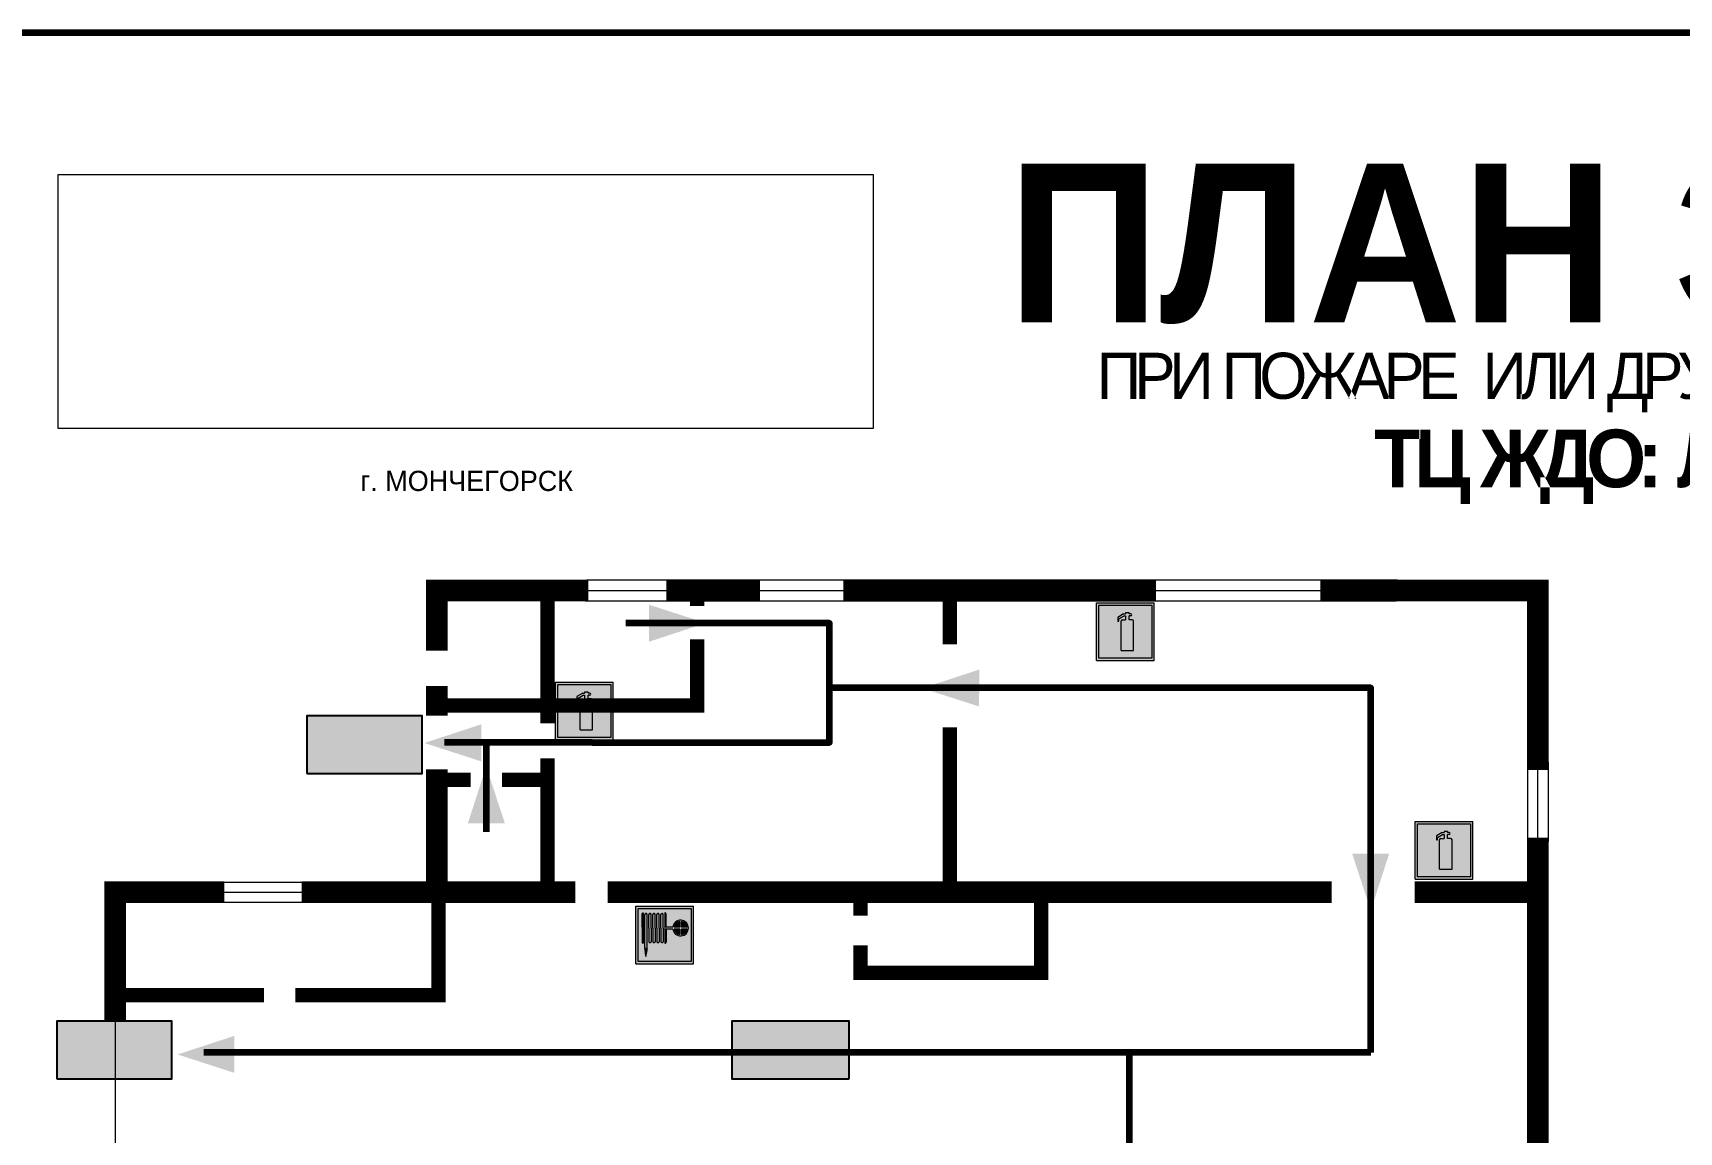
# Model space of a CAD drawing. Header units: millimetres. Extents: x 13114 to 67229, y 22859 to 38520.
# Drawn here: x 33410.3 to 33638.7, y 26100.3 to 26252.9 of the extents above; entities that cross this region are included whole.
import ezdxf

# ---------------------------------------------------------------- set-up
doc = ezdxf.new("R2010")
doc.units = ezdxf.units.MM
doc.layers.add('План_Штампы', color=7, linetype='Continuous')
doc.styles.add('обычный', font='arial.ttf')
picture_1 = doc.add_image_def('image1.jpg', size_in_pixel=(337, 105))

# ---------------------------------------------------------------- blocks, each defined once
blk = doc.blocks.new('A$C7B4425F7')
at = {"true_color": 0xffffff}
blk.add_hatch(color=7, dxfattribs=at).paths.add_polyline_path([(0, 0), (-16, 0), (-16, -8), (0, -8)])
h = blk.add_hatch(color=126)
h.paths.add_polyline_path([(-0.2, -0.2), (-15.8, -0.2), (-15.8, -7.8), (-0.2, -7.8)])
h.paths.add_polyline_path([(-11.76, -2.03), (-11.76, -3.66), (-11.17, -3.66, -0.568275), (-11.17, -6.18), (-12.58, -6.18), (-12.58, -2.03)], flags=16)
h.paths.add_polyline_path([(-13.33, -4.12, -0.495768), (-13.59, -6.18), (-15.03, -6.18), (-15.03, -2.03), (-13.59, -2.03, -0.487973)], flags=16)
h.paths.add_polyline_path([(-10.25, -2.03), (-9.48, -2.03), (-9.48, -6.18), (-10.25, -6.18)], flags=16)
h.paths.add_polyline_path([(-13.84, -3.69), (-14.24, -3.69), (-14.24, -3.03), (-13.9, -3.03, -0.692621)], flags=0)
h.paths.add_polyline_path([(-9.15, -2.03), (-8.4, -2.03), (-8.04, -3.07), (-7.68, -2.03), (-6.93, -2.03), (-7.64, -4.1), (-6.93, -6.18), (-7.68, -6.18), (-8.04, -5.14), (-8.4, -6.18), (-9.15, -6.18), (-8.44, -4.1)], flags=16)
h.paths.add_polyline_path([(-11.76, -4.46), (-11.42, -4.46, -0.692621), (-11.36, -5.12), (-11.76, -5.12)], flags=0)
h.paths.add_polyline_path([(-13.9, -5.2), (-14.24, -5.2), (-14.24, -4.55), (-13.84, -4.55, -0.708038)], flags=0)
edge = h.paths.add_edge_path(flags=16)
edge.add_ellipse((-5.51, -4.08), major_axis=(0, 2.05), ratio=0.586184, start_angle=0, end_angle=360)
edge = h.paths.add_edge_path(flags=0)
edge.add_ellipse((-5.51, -4.08), major_axis=(0, 1.14), ratio=0.454828, start_angle=0, end_angle=360)
h.paths.add_polyline_path([(-4.13, -4.96, 0.377264), (-3.48, -4.52, 0.0555), (-3.16, -2.03), (-1.66, -2.03), (-1.66, -4.96), (-0.96, -4.96), (-0.96, -7.01), (-1.75, -7.01), (-1.75, -6.18), (-3.3, -6.18), (-3.3, -7.02), (-4.13, -7.02)], flags=16)
h.paths.add_polyline_path([(-2.73, -2.91), (-2.28, -2.91), (-2.28, -4.96), (-3.05, -4.96, 0.079136)], flags=0)
at = {"color": 126}
blk.add_lwpolyline([(-16, -8), (0, -8), (0, 0), (-16, 0)], close=True, dxfattribs=at)
blk = doc.blocks.new('A$C37112FD5')
at = {"true_color": 0xf5f5ff}
h = blk.add_hatch(color=7, dxfattribs=at)
h.dxf.hatch_style = 1
h.paths.add_polyline_path([(12.8, -7.4), (0, -7.4), (0, -20.2), (12.8, -20.2)])
h.paths.add_polyline_path([(12.29, -7.91), (12.29, -19.69), (0.51, -19.69), (0.51, -7.91)], flags=16)
h.paths.add_polyline_path([(4.98, -9.04, -0.42597), (5.17, -9.22), (5.17, -12.25), (5.17, -15.29, -0.432244), (4.98, -15.47), (4.83, -15.47, -0.42597), (4.64, -15.29), (4.64, -12.25), (4.64, -9.22, -0.432244), (4.83, -9.04)], flags=0)
h.paths.add_polyline_path([(4.28, -9.22), (4.28, -12.25), (4.28, -15.29, -0.432244), (4.09, -15.47), (3.94, -15.47, -0.42597), (3.75, -15.29), (3.75, -12.25), (3.75, -9.22, -0.432244), (3.94, -9.04), (4.09, -9.04, -0.42597)], flags=0)
h.paths.add_polyline_path([(5.72, -9.04), (5.87, -9.04, -0.42597), (6.06, -9.22), (6.06, -12.25), (6.06, -15.29, -0.432244), (5.87, -15.47), (5.72, -15.47, -0.42597), (5.53, -15.29), (5.53, -12.25), (5.53, -9.22, -0.432244)], flags=0)
h.paths.add_polyline_path([(6.42, -8.9), (6.5, -8.9, -0.42597), (6.69, -9.08), (6.69, -12.03), (8.21, -12.03, -15.824349), (8.21, -12.47), (6.69, -12.47), (6.69, -15.42, -0.432244), (6.5, -15.6), (6.42, -15.6)], flags=0)
h.paths.add_polyline_path([(3.39, -9.22), (3.39, -12.25), (3.39, -15.29, -0.432244), (3.2, -15.47), (3.05, -15.47, -0.42597), (2.85, -15.29), (2.85, -12.25), (2.85, -9.22, -0.432244), (3.05, -9.04), (3.2, -9.04, -0.42597)], flags=0)
h.paths.add_polyline_path([(2.5, -9.22), (2.5, -16.71), (1.96, -16.71), (1.96, -9.22, -0.432244), (2.15, -9.04), (2.31, -9.04, -0.42597)], flags=0)
h.paths.add_polyline_path([(1.61, -8.9), (1.61, -15.6), (1.57, -15.6, -0.42597), (1.37, -15.42), (1.37, -12.03), (1.37, -9.09, -0.432244), (1.57, -8.9)], flags=0)
h.paths.add_polyline_path([(9.76, -10.81), (9.76, -12.03), (8.49, -12.03, -0.336371)], flags=0)
h.paths.add_polyline_path([(8.49, -12.47), (9.76, -12.47), (9.76, -13.7, -0.336371)], flags=0)
h.paths.add_polyline_path([(10.11, -10.81, -0.336371), (11.38, -12.03), (10.11, -12.03)], flags=0)
h.paths.add_polyline_path([(10.11, -12.47), (11.38, -12.47, -0.336371), (10.11, -13.7)], flags=0)
h.paths.add_polyline_path([(2.5, -16.84), (2.5, -17.05), (1.97, -17.05), (1.97, -16.84)], flags=0)
h.paths.add_polyline_path([(2.5, -17.24, -0.033778), (2.24, -18.6, -0.033778), (1.97, -17.24)], flags=0)
h = blk.add_hatch(color=242)
h.dxf.hatch_style = 1
h.paths.add_polyline_path([(12.29, -7.91), (0.51, -7.91), (0.51, -19.69), (12.29, -19.69)])
h.paths.add_polyline_path([(6.42, -15.6), (6.42, -8.9), (6.5, -8.9, -0.42597), (6.69, -9.08), (6.69, -12.03), (8.21, -12.03, -15.824349), (8.21, -12.47), (6.69, -12.47), (6.69, -15.42, -0.432244), (6.5, -15.6)], flags=16)
h.paths.add_polyline_path([(5.87, -15.47), (5.72, -15.47, -0.42597), (5.53, -15.29), (5.53, -12.25), (5.53, -9.22, -0.432244), (5.72, -9.04), (5.87, -9.04, -0.42597), (6.06, -9.22), (6.06, -12.25), (6.06, -15.29, -0.432244)], flags=16)
h.paths.add_polyline_path([(4.98, -15.47), (4.83, -15.47, -0.42597), (4.64, -15.29), (4.64, -12.25), (4.64, -9.22, -0.432244), (4.83, -9.04), (4.98, -9.04, -0.42597), (5.17, -9.22), (5.17, -12.25), (5.17, -15.29, -0.432244)], flags=16)
h.paths.add_polyline_path([(4.09, -15.47), (3.94, -15.47, -0.42597), (3.75, -15.29), (3.75, -12.25), (3.75, -9.22, -0.432244), (3.94, -9.04), (4.09, -9.04, -0.42597), (4.28, -9.22), (4.28, -12.25), (4.28, -15.29, -0.432244)], flags=16)
h.paths.add_polyline_path([(3.2, -15.47), (3.05, -15.47, -0.42597), (2.85, -15.29), (2.85, -12.25), (2.85, -9.22, -0.432244), (3.05, -9.04), (3.2, -9.04, -0.42597), (3.39, -9.22), (3.39, -12.25), (3.39, -15.29, -0.432244)], flags=16)
h.paths.add_polyline_path([(2.5, -17.05), (1.97, -17.05), (1.97, -16.84), (2.5, -16.84)], flags=16)
h.paths.add_polyline_path([(2.5, -17.24, -0.033778), (2.24, -18.6, -0.033778), (1.97, -17.24)], flags=16)
h.paths.add_polyline_path([(2.5, -16.71), (1.96, -16.71), (1.96, -9.22, -0.432244), (2.15, -9.04), (2.31, -9.04, -0.42597), (2.5, -9.22)], flags=16)
h.paths.add_polyline_path([(1.61, -15.6), (1.57, -15.6, -0.42597), (1.37, -15.42), (1.37, -12.03), (1.37, -9.09, -0.432244), (1.57, -8.9), (1.61, -8.9)], flags=16)
h.paths.add_polyline_path([(8.49, -12.47), (9.76, -12.47), (9.76, -13.7, -0.336371)], flags=0)
h.paths.add_polyline_path([(10.11, -13.7), (10.11, -12.47), (11.38, -12.47, -0.336371)], flags=0)
h.paths.add_polyline_path([(8.49, -12.03, -0.336371), (9.76, -10.81), (9.76, -12.03)], flags=0)
h.paths.add_polyline_path([(10.11, -12.03), (10.11, -10.81, -0.336371), (11.38, -12.03)], flags=0)
h = blk.add_hatch(color=7, dxfattribs=at)
h.dxf.hatch_style = 1
h.paths.add_polyline_path([(1.61, -8.9), (1.57, -8.9, 0.432244), (1.37, -9.09), (1.37, -12.03), (1.37, -15.42, 0.42597), (1.57, -15.6), (1.61, -15.6)])
h.paths.add_polyline_path([(2.5, -9.22, 0.42597), (2.31, -9.04), (2.15, -9.04, 0.432244), (1.96, -9.22), (1.96, -16.71), (2.5, -16.71)])
h.paths.add_polyline_path([(2.5, -16.84), (1.97, -16.84), (1.97, -17.05), (2.5, -17.05)])
h.paths.add_polyline_path([(2.5, -17.24), (1.97, -17.24, 0.033778), (2.24, -18.6, 0.033778)])
h.paths.add_polyline_path([(3.39, -12.25), (3.39, -9.22, 0.42597), (3.2, -9.04), (3.05, -9.04, 0.432244), (2.85, -9.22), (2.85, -12.25), (2.85, -15.29, 0.42597), (3.05, -15.47), (3.2, -15.47, 0.432244), (3.39, -15.29)])
h.paths.add_polyline_path([(4.28, -12.25), (4.28, -9.22, 0.42597), (4.09, -9.04), (3.94, -9.04, 0.432244), (3.75, -9.22), (3.75, -12.25), (3.75, -15.29, 0.42597), (3.94, -15.47), (4.09, -15.47, 0.432244), (4.28, -15.29)])
h.paths.add_polyline_path([(5.17, -12.25), (5.17, -9.22, 0.42597), (4.98, -9.04), (4.83, -9.04, 0.432244), (4.64, -9.22), (4.64, -12.25), (4.64, -15.29, 0.42597), (4.83, -15.47), (4.98, -15.47, 0.432244), (5.17, -15.29)])
h.paths.add_polyline_path([(6.06, -12.25), (6.06, -9.22, 0.42597), (5.87, -9.04), (5.72, -9.04, 0.432244), (5.53, -9.22), (5.53, -12.25), (5.53, -15.29, 0.42597), (5.72, -15.47), (5.87, -15.47, 0.432244), (6.06, -15.29)])
h.paths.add_polyline_path([(6.69, -12.47), (8.21, -12.47, 15.824349), (8.21, -12.03), (6.69, -12.03), (6.69, -9.08, 0.42597), (6.5, -8.9), (6.42, -8.9), (6.42, -15.6), (6.5, -15.6, 0.432244), (6.69, -15.42)])
h.paths.add_polyline_path([(8.49, -12.47), (9.76, -12.47), (9.76, -13.7, -0.336371)], flags=16)
h.paths.add_polyline_path([(8.49, -12.03, -0.336371), (9.76, -10.81), (9.76, -12.03)], flags=16)
h.paths.add_polyline_path([(10.11, -12.47), (11.38, -12.47, -0.336371), (10.11, -13.7)], flags=16)
h.paths.add_polyline_path([(10.11, -12.03), (10.11, -10.81, -0.336371), (11.38, -12.03)], flags=16)
h = blk.add_hatch(color=242)
h.dxf.hatch_style = 1
h.paths.add_polyline_path([(9.76, -10.81, 0.336371), (8.49, -12.03), (9.76, -12.03)])
h.paths.add_polyline_path([(10.11, -10.81), (10.11, -12.03), (11.38, -12.03, 0.336371)])
h.paths.add_polyline_path([(11.38, -12.47), (10.11, -12.47), (10.11, -13.7, 0.336371)])
h.paths.add_polyline_path([(9.76, -12.47), (8.49, -12.47, 0.336371), (9.76, -13.7)])
at = {"color": 242, "lineweight": 5}
for p, q in [((0, -20.2), (0, -7.4)), ((0, -7.4), (12.8, -7.4)), ((1.37, -12.03), (1.37, -9.08)), ((1.57, -8.9), (1.61, -8.9)), ((1.61, -8.9), (1.61, -15.6)), ((1.96, -16.71), (1.96, -9.22)), ((2.15, -9.04), (2.31, -9.04)), ((2.5, -16.71), (2.5, -9.22)), ((2.85, -12.25), (2.85, -9.22)), ((3.05, -9.04), (3.2, -9.04)), ((3.39, -12.25), (3.39, -9.22)), ((3.75, -12.25), (3.75, -9.22)), ((3.94, -9.04), (4.09, -9.04)), ((4.28, -12.25), (4.28, -9.22)), ((4.64, -12.25), (4.64, -9.22)), ((4.83, -9.04), (4.98, -9.04)), ((5.17, -12.25), (5.17, -9.22)), ((5.53, -12.25), (5.53, -9.22)), ((5.72, -9.04), (5.87, -9.04)), ((6.06, -12.25), (6.06, -9.22)), ((6.42, -8.9), (6.42, -15.6)), ((6.5, -8.9), (6.42, -8.9)), ((6.69, -12.03), (6.69, -9.08)), ((9.76, -10.81), (9.76, -12.03)), ((10.11, -10.81), (10.11, -12.03)), ((12.8, -20.2), (12.8, -7.4)), ((1.37, -12.03), (1.37, -15.42)), ((2.85, -12.25), (2.85, -15.29)), ((3.39, -12.25), (3.39, -15.29)), ((3.75, -12.25), (3.75, -15.29)), ((4.28, -12.25), (4.28, -15.29)), ((4.64, -12.25), (4.64, -15.29)), ((5.17, -12.25), (5.17, -15.29)), ((5.53, -12.25), (5.53, -15.29)), ((6.06, -12.25), (6.06, -15.29)), ((8.21, -12.03), (6.69, -12.03)), ((8.21, -12.47), (6.69, -12.47)), ((6.69, -12.47), (6.69, -15.42)), ((9.76, -12.03), (8.49, -12.03)), ((9.76, -12.47), (8.49, -12.47)), ((9.76, -12.47), (9.76, -13.7)), ((11.38, -12.03), (10.11, -12.03)), ((11.38, -12.47), (10.11, -12.47)), ((10.11, -12.47), (10.11, -13.7)), ((1.57, -15.6), (1.61, -15.6)), ((1.96, -16.71), (2.5, -16.71)), ((1.97, -16.84), (2.5, -16.84)), ((1.97, -17.05), (1.97, -16.84)), ((2.5, -17.05), (1.97, -17.05)), ((1.97, -17.24), (2.5, -17.24)), ((2.5, -16.84), (2.5, -17.05)), ((3.05, -15.47), (3.2, -15.47)), ((3.94, -15.47), (4.09, -15.47)), ((4.83, -15.47), (4.98, -15.47)), ((5.72, -15.47), (5.87, -15.47)), ((6.42, -15.6), (6.5, -15.6)), ((0, -20.2), (12.8, -20.2))]:
    blk.add_line(p, q, dxfattribs=at)
blk.add_lwpolyline([(0.51, -7.91), (12.29, -7.91), (12.29, -19.69), (0.51, -19.69)], close=True, dxfattribs=at)
for centre, radius, start, end in [((1.56, -9.09), 0.182, 87.1027, 180.6071), ((2.15, -9.22), 0.182, 87.1027, 180.6071), ((2.32, -9.22), 0.182, 359.3929, 92.8973), ((3.04, -9.22), 0.182, 87.1027, 180.6071), ((3.21, -9.22), 0.182, 359.3929, 92.8973), ((3.93, -9.22), 0.182, 87.1027, 180.6071), ((4.1, -9.22), 0.182, 359.3929, 92.8973), ((4.82, -9.22), 0.182, 87.1027, 180.6071), ((4.99, -9.22), 0.182, 359.3929, 92.8973), ((5.71, -9.22), 0.182, 87.1027, 180.6071), ((5.88, -9.22), 0.182, 359.3929, 92.8973), ((6.51, -9.09), 0.182, 359.3929, 92.8973), ((9.93, -12.25), 1.74, 187.2319, 172.7681), ((9.93, -12.25), 1.46, 96.9927, 171.3585), ((9.93, -12.25), 1.46, 8.6415, 83.0073), ((9.93, -12.25), 1.46, 188.6415, 263.0073), ((9.93, -12.25), 1.46, 276.9927, 351.3585), ((1.56, -15.42), 0.182, 179.3929, 272.8973), ((12.17, -15.98), 10.27, 187.041, 194.7793), ((-7.7, -15.98), 10.27, 345.2207, 352.959), ((3.04, -15.29), 0.182, 179.3929, 272.8973), ((3.21, -15.29), 0.182, 267.1027, 0.6071), ((3.93, -15.29), 0.182, 179.3929, 272.8973), ((4.1, -15.29), 0.182, 267.1027, 0.6071), ((4.82, -15.29), 0.182, 179.3929, 272.8973), ((4.99, -15.29), 0.182, 267.1027, 0.6071), ((5.71, -15.29), 0.182, 179.3929, 272.8973), ((5.88, -15.29), 0.182, 267.1027, 0.6071), ((6.51, -15.42), 0.182, 267.1027, 0.6071)]:
    blk.add_arc(centre, radius, start, end, dxfattribs=at)
blk = doc.blocks.new('A$C3AD82952')
at = {"true_color": 0xf5f5ff}
h = blk.add_hatch(color=7, dxfattribs=at)
h.dxf.hatch_style = 1
h.paths.add_polyline_path([(8.21, 8.73, 0.414214), (7.89, 9.05), (7.22, 9.05), (7.22, 9.92), (7.59, 9.92, 1), (7.57, 10.36), (7.22, 10.36), (7.22, 10.6), (6.43, 10.6), (6.43, 10.36), (6.01, 10.36), (4.74, 9.59), (4.74, 8.69), (4.98, 8.73), (4.98, 9.26), (6.12, 9.91), (6.43, 9.91), (6.43, 9.05), (5.76, 9.05, 0.414214), (5.44, 8.73), (5.44, 2.2), (8.21, 2.2)], flags=0)
h.paths.add_polyline_path([(12.8, 12.8), (0, 12.8), (0, 0), (12.8, 0)])
h.paths.add_polyline_path([(0.51, 12.29), (12.29, 12.29), (12.29, 0.51), (0.51, 0.51)], flags=16)
h.paths.add_polyline_path([(4.74, 9.59), (6.01, 10.36), (6.43, 10.36), (6.43, 10.6), (7.22, 10.6), (7.22, 10.36), (7.59, 10.36, -0.94586), (7.59, 9.92), (7.22, 9.92), (7.22, 9.05), (7.89, 9.05, -0.414214), (8.21, 8.73), (8.21, 2.2), (5.44, 2.2), (5.44, 8.73, -0.414214), (5.76, 9.05), (6.43, 9.05), (6.43, 9.91), (6.12, 9.91), (4.98, 9.26), (4.98, 8.73), (4.74, 8.69)], flags=0)
h = blk.add_hatch(color=242)
h.dxf.hatch_style = 1
h.paths.add_polyline_path([(12.29, 12.29), (0.51, 12.29), (0.51, 0.51), (12.29, 0.51)])
h.paths.add_polyline_path([(4.74, 8.69), (4.74, 9.59), (6.01, 10.36), (6.43, 10.36), (6.43, 10.6), (7.22, 10.6), (7.22, 10.36), (7.59, 10.36, -0.94586), (7.59, 9.92), (7.22, 9.92), (7.22, 9.05), (7.89, 9.05, -0.414214), (8.21, 8.73), (8.21, 2.2), (5.44, 2.2), (5.44, 8.73, -0.414214), (5.76, 9.05), (6.43, 9.05), (6.43, 9.91), (6.12, 9.91), (4.98, 9.26), (4.98, 8.73)], flags=16)
h = blk.add_hatch(color=7, dxfattribs=at)
h.dxf.hatch_style = 1
h.paths.add_polyline_path([(8.21, 8.73, 0.414214), (7.89, 9.05), (7.22, 9.05), (7.22, 9.92), (7.59, 9.92, 1), (7.57, 10.36), (7.22, 10.36), (7.22, 10.6), (6.43, 10.6), (6.43, 10.36), (6.01, 10.36), (4.74, 9.59), (4.74, 8.69), (4.98, 8.73), (4.98, 9.26), (6.12, 9.91), (6.43, 9.91), (6.43, 9.05), (5.76, 9.05, 0.414214), (5.44, 8.73), (5.44, 2.2), (8.21, 2.2)])
at = {"color": 242, "lineweight": 5}
for p, q in [((0, 0), (0, 12.8)), ((0, 12.8), (12.8, 12.8)), ((12.8, 0), (12.8, 12.8)), ((6.01, 10.36), (4.74, 9.59)), ((4.74, 9.59), (4.74, 8.69)), ((4.74, 8.69), (4.98, 8.73)), ((4.98, 9.26), (6.12, 9.91)), ((4.98, 8.73), (4.98, 9.26)), ((5.44, 2.2), (5.44, 8.73)), ((5.76, 9.05), (6.43, 9.05)), ((6.01, 10.36), (6.43, 10.36)), ((6.12, 9.91), (6.43, 9.91)), ((7.22, 10.6), (6.43, 10.6)), ((6.43, 10.6), (6.43, 10.36)), ((6.43, 9.91), (6.43, 9.05)), ((7.22, 10.36), (7.22, 10.6)), ((7.59, 10.36), (7.22, 10.36)), ((7.22, 9.05), (7.22, 9.92)), ((7.59, 9.92), (7.22, 9.92)), ((7.89, 9.05), (7.22, 9.05)), ((8.21, 2.2), (8.21, 8.73)), ((0, 0), (12.8, 0)), ((5.44, 2.2), (8.21, 2.2))]:
    blk.add_line(p, q, dxfattribs=at)
blk.add_lwpolyline([(0.51, 12.29), (12.29, 12.29), (12.29, 0.51), (0.51, 0.51)], close=True, dxfattribs=at)
for centre, radius, start, end in [((5.76, 8.73), 0.32, 90, 180), ((7.58, 10.14), 0.223, 273.1875, 86.8125), ((7.89, 8.73), 0.32, 0, 90)]:
    blk.add_arc(centre, radius, start, end, dxfattribs=at)
blk = doc.blocks.new('A$C32E8229D')
at = {"true_color": 0xffffff}
blk.add_hatch(color=7, dxfattribs=at).paths.add_polyline_path([(0, 0), (0, -8), (16, -8), (16, 0)])
h = blk.add_hatch(color=126)
h.paths.add_polyline_path([(0.2, -0.2), (15.8, -0.2), (15.8, -7.8), (0.2, -7.8)])
h.paths.add_polyline_path([(13.49, -2.05), (12.08, -2.05), (11.37, -2.63, 0.162397), (11.29, -2.84), (11.29, -3.63), (10.35, -3.63), (10.35, -4.05), (11.68, -4.05), (11.68, -3.48), (12.26, -4.28), (11.29, -5.1), (11.29, -6.78), (11.85, -6.78), (11.85, -5.44), (12.8, -4.64), (12.8, -5.94), (14.46, -5.94), (14.46, -5.39), (13.45, -5.39), (13.45, -3.97), (12.46, -2.59), (13.15, -2.59), (13.69, -3.34), (14.18, -3)], flags=16)
h.paths.add_polyline_path([(10.74, -1.82, 1), (11.8, -1.82, 1)], flags=16)
h.paths.add_polyline_path([(9.39, -3.59), (5.99, -3.59), (6.56, -3.03), (5.91, -3.03), (5.1, -3.83), (5.91, -4.64), (6.56, -4.64), (5.99, -4.09), (9.39, -4.09)], flags=16)
h.paths.add_polyline_path([(4.29, -1.08), (1.72, -1.08), (1.72, -6.6), (4.29, -6.6)], flags=16)
at = {"color": 126}
blk.add_lwpolyline([(16, -8), (0, -8), (0, 0), (16, 0)], close=True, dxfattribs=at)

msp = doc.modelspace()

# ---------------------------------------------------------------- linework, layer by layer
at = {"color": 6, "lineweight": 100}
msp.add_lwpolyline([(33388.44, 25857.86), (33988.44, 25857.86), (33988.44, 26252.86), (33388.44, 26252.86)], close=True, dxfattribs=at)
at = {"lineweight": 100}
for points, const_width in [([(33466.33, 26167.16), (33466.33, 26175.5), (33487.39, 26175.5)], 3), ([(33481.69, 26157.04), (33481.69, 26175.5)], 2), ([(33498.17, 26175.5), (33511.2, 26175.5)], 3), ([(33502.47, 26175.5), (33502.47, 26173.34)], 2), ([(33522.74, 26175.5), (33566.16, 26175.5)], 3), ([(33588.96, 26175.5), (33619.13, 26175.5), (33619.13, 26150.6)], 3), ([(33537.53, 26175.09), (33537.53, 26168)], 2), ([(33466.33, 26159.54), (33502.47, 26159.54), (33502.47, 26168.7)], 2), ([(33466.33, 26158.14), (33466.33, 26162.23)], 3), ([(33537.53, 26156.51), (33537.53, 26132.38)], 2), ([(33447.6, 26133.65), (33466.33, 26133.65), (33466.33, 26150.66)], 3), ([(33481.69, 26133.65), (33481.69, 26152.22)], 2), ([(33466.33, 26149.22), (33471.03, 26149.22)], 2), ([(33481.69, 26149.22), (33475.38, 26149.22)], 2), ([(33619.13, 26141.18), (33619.13, 26074), (33633.81, 26074)], 3), ([(33421.72, 26115.78), (33421.72, 26133.65), (33436.87, 26133.65)], 3), ([(33466.33, 26133.65), (33485.58, 26133.65)], 3), ([(33490.03, 26133.65), (33590.52, 26133.65)], 3), ([(33619.13, 26133.65), (33602.02, 26133.65)], 3)]:
    msp.add_lwpolyline(points, dxfattribs=dict(at, const_width=const_width))
at = {"lineweight": 0}
for points in [[(33487.12, 26176.96), (33599.65, 26176.96)], [(33486.95, 26174.06), (33599.48, 26174.06)], [(33487.39, 26175.5), (33599.92, 26175.5)], [(33617.73, 26140.52), (33617.73, 26151.52)], [(33619.13, 26141.18), (33619.13, 26152.18)], [(33620.59, 26140.65), (33620.59, 26151.65)], [(33435.95, 26135.04), (33450.1, 26135.04)], [(33436.87, 26133.65), (33451.02, 26133.65)], [(33434.88, 26132.26), (33449.02, 26132.26)], [(33421.72, 26115.78), (33421.72, 26091.13)]]:
    msp.add_lwpolyline(points, dxfattribs=at)
at = {"color": 126, "lineweight": 100, "true_color": 0x008754}
for points in [[(33487.92, 26154.39), (33520.84, 26154.39), (33520.84, 26170.97), (33492.58, 26170.97)], [(33595.96, 26111.37), (33595.96, 26162), (33520.84, 26162)], [(33487.92, 26154.39), (33487.92, 26154.39), (33467.43, 26154.39)], [(33473.18, 26154.39), (33473.18, 26142.02)], [(33595.96, 26111.37), (33434.02, 26111.37)], [(33562.48, 26071.12), (33562.48, 26111.37)]]:
    msp.add_lwpolyline(points, dxfattribs=at)
at = {"lineweight": 0, "const_width": 2}
for points in [[(33446.69, 26119.35), (33466.57, 26119.35), (33466.57, 26133.31)], [(33525.15, 26133.52), (33525.15, 26130.35)], [(33525.15, 26126.27), (33525.15, 26122.43), (33550.21, 26122.43), (33550.21, 26133.37)], [(33421.99, 26119.35), (33442.35, 26119.35)]]:
    msp.add_lwpolyline(points, dxfattribs=at)
at = {"layer": 'План_Штампы', "color": 126, "true_color": 0x008754}
for points in [[(33495.79, 26168.38), (33495.8, 26173.51), (33503.68, 26170.97)], [(33541.61, 26164.52), (33541.6, 26159.39), (33533.72, 26161.93)], [(33472.51, 26156.92), (33472.5, 26151.78), (33464.62, 26154.33)], [(33475.79, 26143.17), (33470.65, 26143.19), (33473.2, 26151.06)], [(33593.36, 26138.98), (33598.5, 26138.97), (33595.95, 26131.09)], [(33438.26, 26113.7), (33438.25, 26108.56), (33430.37, 26111.11)]]:
    msp.add_solid(points, dxfattribs=at)

# ---------------------------------------------------------------- block references
for name, p, xscale, yscale, zscale in [('A$C3AD82952', (33557.89, 26165.77), 0.625, 0.625, 0.625), ('A$C3AD82952', (33482.83, 26154.78), 0.625, 0.625, 0.625), ('A$C3AD82952', (33602.09, 26135.44), 0.625, 0.625, 0.625), ('A$C37112FD5', (33493.97, 26136.31), 0.6249984004534781, 0.6249984004534781, 0.6249984004534781)]:
    msp.add_blockref(name, p, dxfattribs=dict(xscale=xscale, yscale=yscale, zscale=zscale))
at = {"layer": 'План_Штампы'}
for p in [(33464.3, 26158.1), (33429.59, 26115.73)]:
    msp.add_blockref('A$C7B4425F7', p, dxfattribs=at)
at = {"layer": 'План_Штампы', "color": 126, "true_color": 0x008754, "xscale": 1.012510887696, "yscale": 1.012510887696, "zscale": 1.012510887696, "rotation": 359.9978653237144}
msp.add_blockref('A$C32E8229D', (33507.32, 26115.8), dxfattribs=at)

# ---------------------------------------------------------------- texts
at = {"lineweight": 0, "style": 'обычный'}
for s, insert, char_height, width, attachment_point in [('{\\fProxima Nova Rg|b1|i0|c204|p2;ПЛАН ЭВАКУАЦИИ}', (33545.52, 26234.71), 22, 493.8901, 1), ('\\pi-8.4,l8.4,t8.4;{\\fProxima Nova Rg|b0|i0|c204|p2;г. МОНЧЕГОРСК\\H1.1997x; }', (33470.49, 26190.68), 2.8, 126.6484, 5)]:
    msp.add_mtext(s, dxfattribs=dict(at, insert=insert, char_height=char_height, width=width, attachment_point=attachment_point))
at = {"color": 0, "lineweight": 0, "insert": (33695.39, 26208.66), "char_height": 8, "width": 449.2158, "attachment_point": 5, "style": 'обычный'}
msp.add_mtext('{\\fArial Black|b1|i0|c204|p34;\\H2x;\\T0.85;  \\fArial Narrow|b0|i0|c204|p34;\\H0.8x;\\W0.9;\\P\\fProxima Nova Rg|b0|i0|c204|p2;\\H0.5x;\\W1;\\C256;ПРИ ПОЖАРЕ  ИЛИ ДРУГИХ ЧРЕЗВЫЧАЙНЫХ СИТУАЦИЯХ  ИЗ ПОМЕЩЕНИЙ \\fProxima Nova Rg|b1|i0|c204|p2;\\H1.25x;\\PТЦ ЖДО: ЛОКОМОТИВНОГО ДЕПО   1 ЭТАЖ}', dxfattribs=at)

# ---------------------------------------------------------------- pictures from other files: only their frames are drawn
at = {"color": 7, "lineweight": 0, "true_color": 0xf5f5ff}
image = msp.add_image(picture_1, insert=(33413.8, 26197.96), size_in_units=(113.11, 35.24), dxfattribs=at)
image.dxf.flags = 7

doc.saveas('drawing.dxf')
